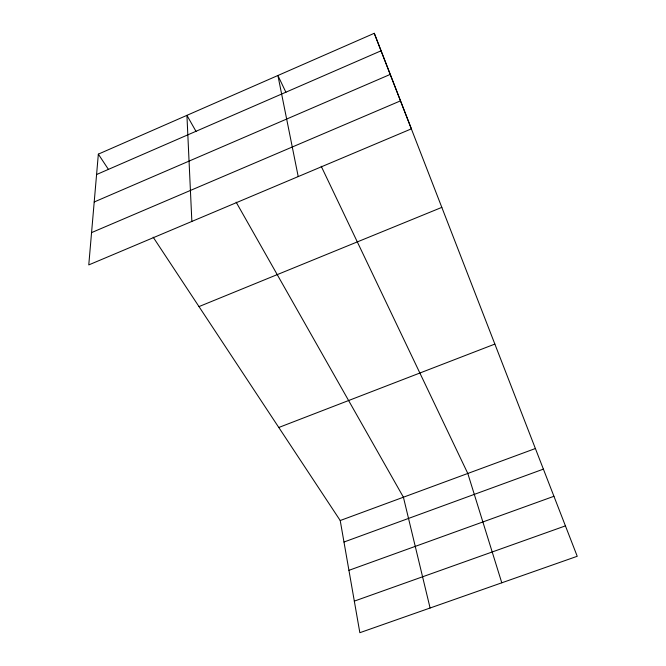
<?xml version="1.0" encoding="UTF-8"?>
<svg xmlns="http://www.w3.org/2000/svg" width="666" height="666" viewBox="0 0 666 666"><rect width="100%" height="100%" fill="white"/><g stroke="black" fill="none" stroke-linecap="round" stroke-linejoin="round"><path stroke-width="1" d="M98.343 154.137L88.769 264.91L411.388 128.846L374.275 33.3L98.343 154.137L108.508 169.522M96.578 174.534L381.077 50.799M94.206 201.981L390.251 74.409M91.558 232.609L400.516 100.849M198.992 306.593L441.824 207.376M278.796 427.48L494.863 344.081M340.218 520.529L535.389 448.526L577.231 556.285L359.848 632.7L340.218 520.529L153.155 237.163M343.981 542.024L543.389 469.13M348.934 570.337L553.937 496.295M354.32 601.123L565.426 525.882M196.045 131.443L186.921 115.343L191.858 221.428M236.139 202.148L403.413 497.211L430.094 608.008M285.939 92.341L277.905 75.499L298.218 176.573M321.212 166.25L467.798 473.468L501.789 582.808M374.275 33.3L535.389 448.526"/></g></svg>
